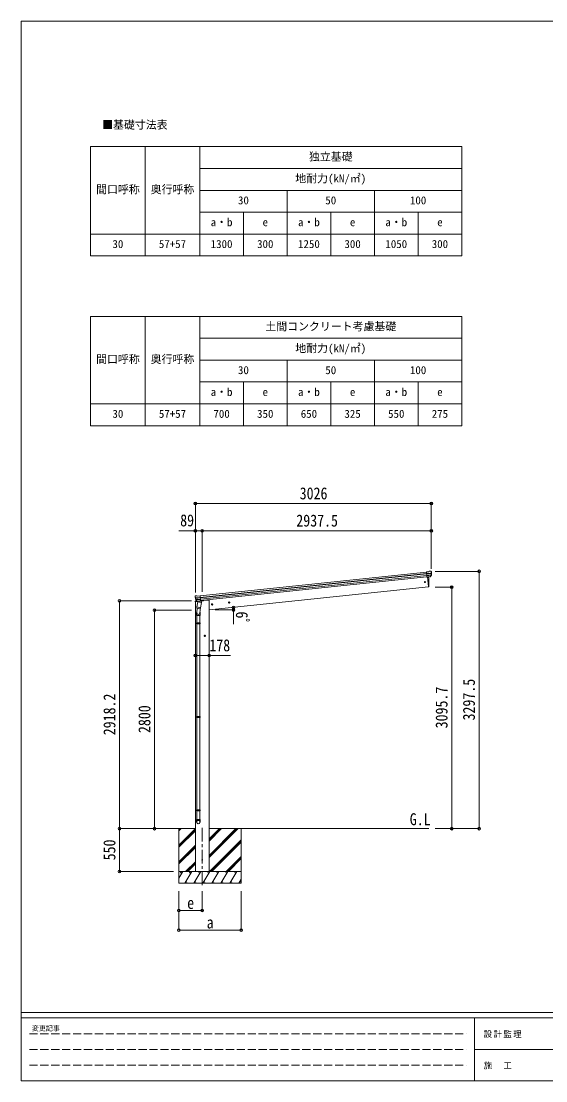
# Model space of a CAD drawing. Units: millimetres at full size, sheet at 1:35. Extents: x -9837 to 9837, y -6790 to 6790.
# Drawn here: x -9837 to -3109, y -6790 to 6790 of the extents above; entities that cross this region are included whole.
import ezdxf
from ezdxf.enums import TextEntityAlignment as Align

# ---------------------------------------------------------------- set-up
doc = ezdxf.new("R2010")
doc.units = ezdxf.units.MM
doc.header["$LTSCALE"] = 35
doc.header["$PDMODE"] = 32
doc.header["$PDSIZE"] = 35
doc.linetypes.add('CHAIN1', pattern=[8, 5, -1, 1, -1])
doc.linetypes.add('DASHED3', pattern=[4, 3, -1])
for name, color, linetype, lineweight in [('0-0_0', 7, 'Continuous', 9), ('0-1_本体', 5, 'CHAIN1', 9), ('0-3_ELV2', 4, 'Continuous', 9), ('0-6_OTH_LINE', 6, 'Continuous', 9), ('0-9_OUTLINE', 7, 'Continuous', 9), ('0-E_DET2', 7, 'Continuous', 18), ('0-F_PARTS1', 6, 'Continuous', 9), ('F-0_240', 7, 'Continuous', 9)]:
    doc.layers.add(name, color=color, linetype=linetype, lineweight=lineweight)
doc.layers.add('0-7_SHAPE', color=7, linetype='Continuous')
doc.styles.add('ＭＳ ゴシック', font='')
doc.styles.get('ＭＳ ゴシック').set_extended_font_data('MS Gothic')

msp = doc.modelspace()

# ---------------------------------------------------------------- linework, layer by layer
at = {"layer": '0-0_0'}
for p, q in [((-8054.93, -3558.26), (-7603.79, -3558.26)), ((-7814.79, -3558.26), (-7814.79, -4258.26)), ((-7814.79, -3585.64), (-7787.41, -3558.26)), ((-7814.79, -3571.5), (-7801.55, -3558.26)), ((-7814.79, -3769.49), (-7603.79, -3558.49)), ((-7814.79, -3783.63), (-7603.79, -3572.63)), ((-7814.79, -3797.77), (-7603.79, -3586.77)), ((-7425.79, -3929.27), (-7054.77, -3558.26)), ((-7425.79, -3900.99), (-7083.06, -3558.26)), ((-7425.79, -3915.13), (-7068.92, -3558.26)), ((-7425.79, -3717.14), (-7266.91, -3558.26)), ((-7425.79, -3703), (-7281.05, -3558.26)), ((-7425.79, -3688.86), (-7295.19, -3558.26)), ((-7425.79, -3558.26), (-4608.34, -3558.26)), ((-7014.79, -3558.26), (-7014.79, -4258.26)), ((-7814.79, -3981.62), (-7603.79, -3770.62)), ((-7814.79, -3995.76), (-7603.79, -3784.76)), ((-7814.79, -4009.91), (-7603.79, -3798.91)), ((-7420.93, -4108.26), (-7014.79, -3702.12)), ((-7406.79, -4108.26), (-7014.79, -3716.26)), ((-7392.65, -4108.26), (-7014.79, -3730.41)), ((-7208.8, -4108.26), (-7014.79, -3914.25)), ((-7194.66, -4108.26), (-7014.79, -3928.4)), ((-7729.3, -4108.26), (-7603.79, -3982.75)), ((-7715.16, -4108.26), (-7603.79, -3996.9)), ((-7701.01, -4108.26), (-7603.79, -4011.04)), ((-7180.51, -4108.26), (-7014.79, -3942.54)), ((-7014.79, -4108.26), (-7814.79, -4108.26)), ((-7814.79, -4192.09), (-7766.39, -4108.26)), ((-7781.39, -4134.24), (-7796.39, -4108.26)), ((-7737.52, -4258.26), (-7650.92, -4108.26)), ((-7665.92, -4134.24), (-7680.92, -4108.26)), ((-7622.05, -4258.26), (-7535.45, -4108.26)), ((-7550.45, -4134.24), (-7565.45, -4108.26)), ((-7506.58, -4258.26), (-7419.98, -4108.26)), ((-7434.98, -4134.24), (-7449.98, -4108.26)), ((-7391.11, -4258.26), (-7304.51, -4108.26)), ((-7319.51, -4134.24), (-7334.51, -4108.26)), ((-7275.64, -4258.26), (-7189.04, -4108.26)), ((-7219.04, -4108.26), (-7204.04, -4134.24)), ((-7160.17, -4258.26), (-7073.57, -4108.26)), ((-7088.57, -4134.24), (-7103.57, -4108.26)), ((-7044.7, -4258.26), (-7014.79, -4206.45)), ((-7814.79, -4258.26), (-7014.79, -4258.26)), ((-7722.52, -4232.28), (-7707.52, -4258.26)), ((-7607.05, -4232.28), (-7592.05, -4258.26)), ((-7491.58, -4232.28), (-7476.58, -4258.26)), ((-7376.11, -4232.28), (-7361.11, -4258.26)), ((-7260.64, -4232.28), (-7245.64, -4258.26)), ((-7145.17, -4232.28), (-7130.17, -4258.26)), ((-7029.7, -4232.28), (-7014.79, -4258.11))]:
    msp.add_line(p, q, dxfattribs=at)
at = {"layer": '0-1_本体'}
msp.add_line((-7514.79, -3549.27), (-7514.79, -4308.48), dxfattribs=at)
at = {"layer": '0-3_ELV2'}
for p, q in [((-7543.88, -576.26), (-4639.72, -271.02)), ((-4613.41, -266.24), (-4639.93, -269.03)), ((-4633.15, -333.58), (-4639.93, -269.03)), ((-4613.41, -266.24), (-4601.81, -259.27)), ((-4600.58, -258.86), (-4587.09, -257.44)), ((-4583.43, -258.53), (-4583.43, -258.53)), ((-4583.43, -258.53), (-4578.25, -262.72)), ((-4576.86, -266.42), (-4577.17, -264.57)), ((-7541.89, -595.15), (-4637.73, -289.91)), ((-7541.47, -599.33), (-4637.3, -294.09)), ((-7539.37, -619.19), (-4635.21, -313.95)), ((-4633.45, -330.69), (-7537.61, -635.93)), ((-4637.77, -289.56), (-4578.03, -283.28)), ((-4577.55, -289.15), (-4637.16, -295.41)), ((-4578.39, -305.9), (-4635.42, -311.9)), ((-4579.78, -310.56), (-4634.96, -316.36)), ((-4589.79, -328.8), (-4633.17, -333.35)), ((-4633.15, -333.58), (-4623.2, -332.53)), ((-4626.26, -332.86), (-4612.87, -460.25)), ((-4623.2, -332.53), (-4622.93, -332.6)), ((-4622.93, -332.6), (-4597.6, -329.94)), ((-4597.6, -329.94), (-4597.34, -329.82)), ((-4597.34, -329.82), (-4589.65, -329.01)), ((-4588.34, -327.14), (-4578.89, -308.84)), ((-4587.29, -327.57), (-4577.17, -309.31)), ((-4612.87, -460.25), (-7425.79, -755.9)), ((-4612.87, -460.25), (-4610.82, -459.96)), ((-7606.04, -643.42), (-7606.94, -650.25)), ((-7606.94, -650.25), (-7573.2, -646.71)), ((-7606.33, -584.83), (-7606.41, -582.96)), ((-7605.04, -580.06), (-7605.74, -580.92)), ((-7601.54, -575.74), (-7605.04, -580.06)), ((-7603.79, -4108.26), (-7603.79, -649.92)), ((-7586.53, -639.06), (-7603.38, -640.83)), ((-7541.93, -594.8), (-7601.67, -601.07)), ((-7601.54, -575.74), (-7601.54, -575.74)), ((-7600.92, -606.91), (-7541.32, -600.65)), ((-7598.18, -573.92), (-7598.18, -573.92)), ((-7583.41, -642.47), (-7597.11, -626.72)), ((-7596.62, -623.13), (-7539.58, -617.13)), ((-7582.47, -641.84), (-7595.52, -625.9)), ((-7594.29, -627.4), (-7539.12, -621.6)), ((-7573.11, -642.58), (-7580.8, -643.39)), ((-7580.71, -643.15), (-7537.33, -638.59)), ((-7579.96, -643.39), (-7578.39, -643.23)), ((-7578.39, -643.23), (-7540.85, -639.28)), ((-7572.84, -642.65), (-7573.11, -642.58)), ((-7547.5, -639.98), (-7572.84, -642.65)), ((-7570.61, -577.05), (-7544.09, -574.27)), ((-7547.25, -639.86), (-7547.5, -639.98)), ((-7537.31, -638.82), (-7547.25, -639.86)), ((-7537.31, -638.82), (-7544.09, -574.27)), ((-7540.85, -639.28), (-7539.29, -639.12)), ((-7533.19, -642.5), (-7503.92, -639.42)), ((-7499.06, -631.88), (-7499.49, -635.1)), ((-7468.29, -629.26), (-7499.14, -632.5)), ((-7425.79, -629.26), (-7468.29, -629.26)), ((-7425.79, -4108.26), (-7425.79, -629.26)), ((-7389.86, -677.2), (-7395.93, -681.62)), ((-7383, -680.26), (-7389.86, -677.2)), ((-7171.06, -654.21), (-7177.14, -658.62)), ((-7164.21, -657.26), (-7171.06, -654.21)), ((-7169.49, -669.14), (-7163.42, -664.72)), ((-7163.42, -664.72), (-7164.21, -657.26)), ((-7388.29, -692.13), (-7382.22, -687.72)), ((-7382.22, -687.72), (-7383, -680.26)), ((-7482.29, -1080.31), (-7488.79, -1084.06)), ((-7488.79, -1084.06), (-7488.79, -1091.56)), ((-7475.79, -1084.06), (-7482.29, -1080.31)), ((-7488.79, -1091.56), (-7482.29, -1095.32))]:
    msp.add_line(p, q, dxfattribs=at)
for points in [[(-7584.7, -572.5), (-7584.7, -572.5), (-7598.18, -573.92)], [(-7570.61, -577.05), (-7583.41, -572.65), (-7583.41, -572.65)], [(-7177.14, -658.62), (-7176.35, -666.08), (-7169.49, -669.14)], [(-7395.93, -681.62), (-7395.15, -689.08), (-7388.29, -692.13)], [(-7482.29, -1095.32), (-7475.79, -1091.56), (-7475.79, -1084.06)]]:
    msp.add_lwpolyline(points, dxfattribs=at)
for centre, radius in [((-4659.67, -397.7), 6.5), ((-7389.07, -684.67), 8.5), ((-7389.07, -684.67), 7.7), ((-7389.07, -684.67), 6.5), ((-7170.28, -661.67), 8.5), ((-7170.28, -661.67), 7.7), ((-7170.28, -661.67), 6.5), ((-7482.29, -1087.81), 8.5), ((-7482.29, -1087.81), 7.7), ((-7482.29, -1087.81), 6.5), ((-7514.79, -3958.26), 4.5)]:
    msp.add_circle(centre, radius, dxfattribs=at)
for centre, radius, start, end in [((-4600.26, -261.84), 3, 96.02369, 120.97631), ((-4586.57, -262.41), 5, 51.04426, 95.95574), ((-4770.41, -288.07), 192.44, 1.4271, 6.57578), ((-4777.75, -287.53), 202, 354.13916, 6), ((-5507.48, -420.04), 900, 357.63919, 5.64987), ((-4589.91, -326.12), 2.99, 285.2717, 331.00739), ((-4581.56, -307.46), 3, 332.69111, 354.20009), ((-4777.75, -287.53), 200.2, 354.20009, 359.53883), ((-4532.76, -281.17), 45.32, 182.67122, 185.64518), ((-4577.37, -290.48), 1.35, 95.1605, 97.91927), ((-4574.76, -288.93), 2.74, 179.02151, 184.43412), ((-4579.79, -307.86), 3, 331, 354.13916), ((-4611.24, -456.99), 3, 278, 357.63919), ((-7405.43, -563.72), 202, 186, 197.86084), ((-7603.06, -643.81), 3, 96, 172.5), ((-7412.5, -565.76), 192.44, 185.42422, 190.5729), ((-7646.39, -608.42), 45.32, 6.35482, 9.32878), ((-7597.66, -578.89), 5, 96.04426, 140.95574), ((-7603.7, -607.28), 2.74, 7.56588, 12.97849), ((-7600.82, -608.26), 1.35, 94.08073, 96.8395), ((-7405.43, -563.72), 200.2, 192.46117, 197.79991), ((-7594.84, -624.75), 3, 197.86084, 221), ((-7593.2, -624), 3, 197.79991, 219.30889), ((-7584.38, -575.49), 3, 71.02369, 95.97631), ((-7581.15, -640.51), 2.99, 220.99261, 266.7283), ((-7580.01, -642.9), 0.5, 240.73754, 276), ((-7539.34, -638.62), 0.5, 276, 311.26246), ((-7504.44, -634.45), 5, 276, 352.5)]:
    msp.add_arc(centre, radius, start, end, dxfattribs=at)
for centre, major_axis, ratio, start_param, end_param in [((-4579.12, -266.02), (-0.87, 5.91), 0.020485, 0.67143203, 1.56913061), ((-4584.51, -261.51), (5.88, -1.31), 0.24881, 0.46058498, 0.46410383), ((-4580.13, -265.05), (-2.34, 1.9), 0.995767, 3.98597162, 4.71238898), ((-4590.1, -325.82), (-0.11, 3), 0.642905, 3.24593831, 4.20392797), ((-4589.97, -326.02), (1.66, -2.51), 0.997631, 5.80419048, 5.89294842), ((-4590.04, -325.91), (3.53, -2.11), 0.650902, 5.25614477, 5.32895537), ((-4587.67, -325.56), (1.08, 3.13), 0.040856, 2.11350352, 2.14162489), ((-4775.44, -309.48), (-20.92, 199.05), 0.994373, 4.71137894, 4.7277536), ((-7603.41, -582.81), (1.9, 2.34), 0.995767, 1.57079633, 2.29721369), ((-7599.86, -578.43), (-5.48, -2.51), 0.24881, 5.81908147, 5.82260033), ((-7604.2, -583.97), (-0.38, 5.97), 0.020485, 4.7140547, 5.61175327), ((-7403.13, -585.66), (-20.92, 199.05), 0.994373, 1.55543171, 1.57180637), ((-7583.45, -640.43), (-1.71, 2.84), 0.040856, 4.14156042, 4.16968179), ((-7581.02, -640.17), (-0.51, 2.96), 0.642905, 2.07925734, 3.03724699), ((-7581.06, -640.28), (-3.02, -2.79), 0.650902, 0.95422993, 1.02704053), ((-7581.11, -640.4), (-1.1, -2.8), 0.997631, 0.39023689, 0.47899483), ((-7403.13, -585.66), (-20.92, 199.05), 0.994373, 4.71137894, 4.7277536)]:
    msp.add_ellipse(centre, major_axis=major_axis, ratio=ratio, start_param=start_param, end_param=end_param, dxfattribs=at)
at = {"layer": '0-6_OTH_LINE'}
for p, q in [((-7603.79, 608.79), (-7603.79, -532.28)), ((-7603.79, 608.79), (-4577.69, 608.79)), ((-4577.69, 608.79), (-4577.69, -228.39)), ((-7603.79, 259.79), (-7817.32, 259.79)), ((-7603.79, 259.79), (-7603.79, -228.39)), ((-7515.19, 259.79), (-7515.19, -524.11)), ((-4577.69, 259.79), (-7515.19, 259.79)), ((-4577.69, 259.79), (-4577.69, -228.39)), ((-3965.55, -260.76), (-4529.41, -260.76)), ((-3965.55, -260.76), (-3965.55, -3558.26)), ((-4316.55, -462.56), (-4529.41, -462.56)), ((-4316.55, -462.56), (-4316.55, -3558.26)), ((-8576.04, -3558.26), (-8576.04, -640.06)), ((-8576.04, -640.06), (-7654.29, -640.06)), ((-8127.04, -3558.26), (-8127.04, -758.26)), ((-8127.04, -758.26), (-7654.29, -758.26)), ((-7425.79, -1337.81), (-7603.79, -1337.81)), ((-8576.04, -3558.26), (-7885.65, -3558.26)), ((-8576.04, -4108.26), (-8576.04, -3558.26)), ((-8127.04, -3558.26), (-7885.65, -3558.26)), ((-4316.55, -3558.26), (-4529.41, -3558.26)), ((-3965.55, -3558.26), (-4529.41, -3558.26)), ((-8576.04, -4108.26), (-7885.65, -4108.26)), ((-7814.79, -4858.26), (-7814.79, -4359.26)), ((-7814.79, -4608.26), (-7814.79, -4359.26)), ((-7514.79, -4608.26), (-7514.79, -4359.26)), ((-7014.79, -4858.26), (-7014.79, -4359.26)), ((-7814.79, -4608.26), (-7514.79, -4608.26)), ((-7814.79, -4858.26), (-7014.79, -4858.26))]:
    msp.add_line(p, q, dxfattribs=at)
at = {"layer": '0-6_OTH_LINE', "lineweight": 18}
for p, q in [((-7113.63, -755.9), (-7351.42, -755.9)), ((-7113.63, -755.9), (-7113.63, -937.4)), ((-7425.79, -1337.81), (-7153.74, -1337.81))]:
    msp.add_line(p, q, dxfattribs=at)
at = {"layer": '0-6_OTH_LINE'}
msp.add_arc((-7351.42, -755.9), 237.79, 0, 7.8733, dxfattribs=at)
for p in [(-7603.79, 608.79), (-4577.69, 608.79), (-7603.79, 259.79), (-7515.19, 259.79), (-4577.69, 259.79), (-3965.55, -260.76), (-4316.55, -462.56), (-8576.04, -640.06), (-8127.04, -758.26), (-7115.88, -723.32), (-7113.63, -755.9), (-7603.79, -1337.81), (-7425.79, -1337.81), (-8576.04, -3558.26), (-8127.04, -3558.26), (-4316.55, -3558.26), (-3965.55, -3558.26), (-8576.04, -4108.26), (-7814.79, -4608.26), (-7514.79, -4608.26), (-7814.79, -4858.26), (-7014.79, -4858.26)]:
    msp.add_point(p, dxfattribs=at)
at = {"layer": '0-9_OUTLINE'}
for p, q in [((-7569.97, -651.76), (-7583.33, -717.41)), ((-7579.96, -643.39), (-7539.29, -639.12)), ((-7576.6, -643.7), (-7576.75, -644.42)), ((-7576.13, -645.55), (-7551.38, -655.3)), ((-7525.09, -660.89), (-7569.97, -651.76)), ((-7567.8, -648.84), (-7568.45, -652.07)), ((-7546.99, -640.32), (-7549.91, -654.66)), ((-7538.45, -726.54), (-7525.09, -660.89)), ((-7537.47, -637.24), (-7536.54, -637.43)), ((-7536.54, -637.43), (-7525.34, -654.35)), ((-7525.34, -654.35), (-7526.61, -660.58)), ((-7588.63, -825.58), (-7588.63, -791.23)), ((-7580.92, -732.7), (-7586.48, -788.42)), ((-7585.81, -729.66), (-7583.32, -717.42)), ((-7585.59, -731.06), (-7585.6, -731.06)), ((-7584.26, -732.02), (-7543.3, -740.35)), ((-7538.45, -726.54), (-7583.33, -717.41)), ((-7538.01, -724.4), (-7544.67, -792.15)), ((-7542.63, -790.93), (-7542.63, -825.58)), ((-7538.46, -726.54), (-7541, -739.01)), ((-7542.63, -825.58), (-7588.63, -825.58)), ((-7588.63, -924.33), (-7587.63, -922.33)), ((-7542.63, -924.33), (-7588.63, -924.33)), ((-7542.63, -932.33), (-7588.63, -932.33)), ((-7543.63, -922.33), (-7587.63, -922.33)), ((-7543.63, -934.33), (-7587.63, -934.33)), ((-7586.63, -825.58), (-7586.63, -922.33)), ((-7586.63, -934.33), (-7586.63, -2120.52)), ((-7544.63, -825.58), (-7544.63, -922.33)), ((-7544.63, -934.33), (-7544.63, -2120.52)), ((-7542.63, -924.33), (-7543.63, -922.33)), ((-7542.63, -932.33), (-7543.63, -934.33)), ((-7542.63, -924.33), (-7542.63, -932.33)), ((-7588.63, -2122.52), (-7587.63, -2120.52)), ((-7542.63, -2122.52), (-7588.63, -2122.52)), ((-7542.63, -2130.52), (-7588.63, -2130.52)), ((-7543.63, -2120.52), (-7587.63, -2120.52)), ((-7543.63, -2132.52), (-7587.63, -2132.52)), ((-7586.63, -2132.52), (-7586.63, -3318.7)), ((-7544.63, -2132.52), (-7544.63, -3318.7)), ((-7542.63, -2122.52), (-7543.63, -2120.52)), ((-7542.63, -2130.52), (-7543.63, -2132.52)), ((-7542.63, -2122.52), (-7542.63, -2130.52)), ((-7588.63, -3320.7), (-7587.63, -3318.7)), ((-7542.63, -3320.7), (-7588.63, -3320.7)), ((-7542.63, -3328.7), (-7588.63, -3328.7)), ((-7543.63, -3318.7), (-7587.63, -3318.7)), ((-7543.63, -3330.7), (-7587.63, -3330.7)), ((-7586.63, -3330.7), (-7586.63, -3440.7)), ((-7544.63, -3330.7), (-7544.63, -3440.7)), ((-7542.63, -3320.7), (-7543.63, -3318.7)), ((-7542.63, -3328.7), (-7543.63, -3330.7)), ((-7542.63, -3320.7), (-7542.63, -3328.7)), ((-7588.63, -3474.85), (-7588.63, -3440.7)), ((-7542.63, -3440.7), (-7588.63, -3440.7)), ((-7542.63, -3474.85), (-7542.63, -3440.7))]:
    msp.add_line(p, q, dxfattribs=at)
for points in [[(-7588.63, -924.33), (-7588.63, -932.33), (-7587.63, -934.33)], [(-7588.63, -2122.52), (-7588.63, -2130.52), (-7587.63, -2132.52)], [(-7588.63, -3320.7), (-7588.63, -3328.7), (-7587.63, -3330.7)]]:
    msp.add_lwpolyline(points, dxfattribs=at)
for centre, radius, start, end in [((-7580.01, -642.9), 0.5, 240.73754, 276), ((-7577.09, -643.6), 0.5, 348.5, 96), ((-7575.77, -644.62), 1, 168.5, 248.5), ((-7550.9, -654.39), 1.03, 242.53897, 344.46569), ((-7546.41, -640.48), 0.604, 93.09842, 164.70595), ((-7539.34, -638.62), 0.5, 276, 311.26246), ((-7558.63, -791.23), 30, 177.45142, 180), ((-7583.91, -730.08), 1.95, 167.54017, 209.97766), ((-7583.86, -730.06), 2, 209.90962, 258.5), ((-7542.9, -738.39), 2, 258.5, 341.96843)]:
    msp.add_arc(centre, radius, start, end, dxfattribs=at)
for centre, major_axis, ratio, start_param, end_param in [((-7565.63, -790.93), (23, 0), 0.996195, 2.62193603, 6.60747969), ((-7565.63, -790.93), (21, 0), 0.996195, 3.02154981, 6.2247991), ((-7565.63, -3473.1), (-23, 0), 0.996195, 3.14159265, 6.28318531), ((-7565.63, -3474.85), (-23, 0), 0.996195, 3.14159265, 6.28318531), ((-7565.63, -3474.85), (0, -23.43), 0.981806, 4.71238898, 7.85398163)]:
    msp.add_ellipse(centre, major_axis=major_axis, ratio=ratio, start_param=start_param, end_param=end_param, dxfattribs=at)
msp.add_ellipse((-7565.63, -3474.85), major_axis=(21, 0), ratio=0.996195, dxfattribs=at)
at = {"layer": '0-E_DET2'}
for p, q in [((-8946.82, 5182.13), (-8946.82, 3782.13)), ((-8946.82, 5182.13), (-4186.82, 5182.13)), ((-8246.82, 5182.13), (-8246.82, 3782.13)), ((-7546.82, 5182.13), (-7546.82, 3782.13)), ((-4186.82, 5182.13), (-4186.82, 3782.13)), ((-7546.82, 4902.13), (-4186.82, 4902.13)), ((-7546.82, 4622.13), (-4186.82, 4622.13)), ((-6426.82, 4622.13), (-6426.82, 3782.13)), ((-5306.82, 4622.13), (-5306.82, 3782.13)), ((-7546.82, 4342.13), (-4186.82, 4342.13)), ((-6986.82, 4342.13), (-6986.82, 3782.13)), ((-5866.82, 4342.13), (-5866.82, 3782.13)), ((-4746.82, 4342.13), (-4746.82, 3782.13)), ((-8946.82, 4062.13), (-4186.82, 4062.13)), ((-8946.82, 3782.13), (-4186.82, 3782.13)), ((-8946.82, 3005.92), (-8946.82, 1605.92)), ((-8946.82, 3005.92), (-4186.82, 3005.92)), ((-8246.82, 3005.92), (-8246.82, 1605.92)), ((-7546.82, 3005.92), (-7546.82, 1605.92)), ((-4186.82, 3005.92), (-4186.82, 1605.92)), ((-7546.82, 2725.92), (-4186.82, 2725.92)), ((-7546.82, 2445.92), (-4186.82, 2445.92)), ((-6426.82, 2445.92), (-6426.82, 1605.92)), ((-5306.82, 2445.92), (-5306.82, 1605.92)), ((-7546.82, 2165.92), (-4186.82, 2165.92)), ((-6986.82, 2165.92), (-6986.82, 1605.92)), ((-5866.82, 2165.92), (-5866.82, 1605.92)), ((-4746.82, 2165.92), (-4746.82, 1605.92)), ((-8946.82, 1885.92), (-4186.82, 1885.92)), ((-8946.82, 1605.92), (-4186.82, 1605.92))]:
    msp.add_line(p, q, dxfattribs=at)
at = {"layer": '0-F_PARTS1'}
msp.add_line((-7515.19, 259.79), (-7603.79, 259.79), dxfattribs=at)
for p in [(-7603.79, 259.79), (-7515.19, 259.79)]:
    msp.add_point(p, dxfattribs=at)
at = {"layer": 'F-0_240', "color": 5}
for p, q in [((-9837.4, 6790), (-9837.4, -6790)), ((-9837.4, 6790), (9342.6, 6790)), ((-9837.4, -5915), (9342.6, -5915)), ((-9837.4, -5985), (6231.38, -5985)), ((-4023.62, -5985), (-4023.62, -6790)), ((-4023.62, -6387.5), (3151.38, -6387.5)), ((-9837.4, -6790), (9342.6, -6790))]:
    msp.add_line(p, q, dxfattribs=at)
at = {"layer": 'F-0_240', "color": 4, "linetype": 'DASHED3'}
for p, q in [((-9732.4, -6186.25), (-4128.62, -6186.25)), ((-9732.4, -6387.5), (-4128.62, -6387.5)), ((-9732.4, -6588.75), (-4128.62, -6588.75))]:
    msp.add_line(p, q, dxfattribs=at)

# ---------------------------------------------------------------- texts
at = {"layer": '0-6_OTH_LINE', "color": 7, "style": 'ＭＳ ゴシック', "width": 0.85}
for s, p in [('3026', (-6265.74, 615.79)), ('2937.5', (-6308.94, 266.79)), ('178', (-7424.37, -1331.89)), ('e', (-7708.54, -4633.26)), ('a', (-7458.54, -4883.26))]:
    msp.add_text(s, height=154, dxfattribs=at).set_placement(p, align=Align.BOTTOM_LEFT)
for s, rotation, p in [('6ﾟ', 270, (-7129.09, -774.92)), ('3095.7', 90, (-4323.55, -2272.91)), ('3297.5', 90, (-3972.55, -2172.01)), ('2918.2', 90, (-8583.04, -2361.66)), ('2800', 90, (-8134.04, -2333.26)), ('550', 90, (-8583.04, -3964.51))]:
    msp.add_text(s, height=154, rotation=rotation, dxfattribs=at).set_placement(p, align=Align.BOTTOM_LEFT)
at = {"layer": '0-7_SHAPE', "style": 'ＭＳ ゴシック', "width": 0.85}
msp.add_text('G.L', height=154, dxfattribs=at).set_placement((-4854.05, -3560.46), align=Align.BOTTOM_LEFT)
at = {"layer": '0-E_DET2', "style": 'ＭＳ ゴシック'}
for s, p in [('■基礎寸法表', (-8799.4, 5380.14)), ('独立基礎', (-6146.82, 4972.13)), ('地耐力(kN/㎡)', (-6321.82, 4692.13)), ('間口呼称', (-8876.82, 4552.13)), ('奥行呼称', (-8176.82, 4552.13)), ('30', (-7056.82, 4412.13)), ('50', (-5936.82, 4412.13)), ('100', (-4851.82, 4412.13)), ('a・b', (-7406.82, 4132.13)), ('e', (-6741.82, 4132.13)), ('a・b', (-6286.82, 4132.13)), ('e', (-5621.82, 4132.13)), ('a・b', (-5166.82, 4132.13)), ('e', (-4501.82, 4132.13)), ('30', (-8666.82, 3852.13)), ('57+57', (-8071.82, 3852.13)), ('1300', (-7406.82, 3852.13)), ('300', (-6811.82, 3852.13)), ('1250', (-6286.82, 3852.13)), ('300', (-5691.82, 3852.13)), ('1050', (-5166.82, 3852.13)), ('300', (-4571.82, 3852.13)), ('土間コンクリート考慮基礎', (-6706.82, 2795.92)), ('地耐力(kN/㎡)', (-6321.82, 2515.92)), ('間口呼称', (-8876.82, 2375.92)), ('奥行呼称', (-8176.82, 2375.92)), ('30', (-7056.82, 2235.92)), ('50', (-5936.82, 2235.92)), ('100', (-4851.82, 2235.92)), ('a・b', (-7406.82, 1955.92)), ('e', (-6741.82, 1955.92)), ('a・b', (-6286.82, 1955.92)), ('e', (-5621.82, 1955.92)), ('a・b', (-5166.82, 1955.92)), ('e', (-4501.82, 1955.92)), ('30', (-8666.82, 1675.92)), ('57+57', (-8071.82, 1675.92)), ('700', (-7371.82, 1675.92)), ('350', (-6811.82, 1675.92)), ('650', (-6251.82, 1675.92)), ('325', (-5691.82, 1675.92)), ('550', (-5131.82, 1675.92)), ('275', (-4571.82, 1675.92))]:
    msp.add_text(s, height=102.6, dxfattribs=at).set_placement(p, align=Align.BOTTOM_LEFT)
at = {"layer": '0-F_PARTS1', "color": 7, "style": 'ＭＳ ゴシック', "width": 0.85}
msp.add_text('89', height=154, dxfattribs=at).set_placement((-7798.42, 269.58), align=Align.BOTTOM_LEFT)
at = {"layer": 'F-0_240', "style": 'ＭＳ ゴシック'}
msp.add_text('変更記事', height=64.15, dxfattribs=at).set_placement((-9700.64, -6168.75), align=Align.BOTTOM_LEFT)
at = {"layer": 'F-0_240', "char_height": 76.98, "attachment_point": 7, "style": 'ＭＳ ゴシック'}
for s, insert in [('\\T1.17;設計監理', (-3905.41, -6238.75)), ('\\T1.17;施\u3000工', (-3905.41, -6641.25))]:
    msp.add_mtext(s, dxfattribs=dict(at, insert=insert))

doc.saveas('drawing.dxf')
